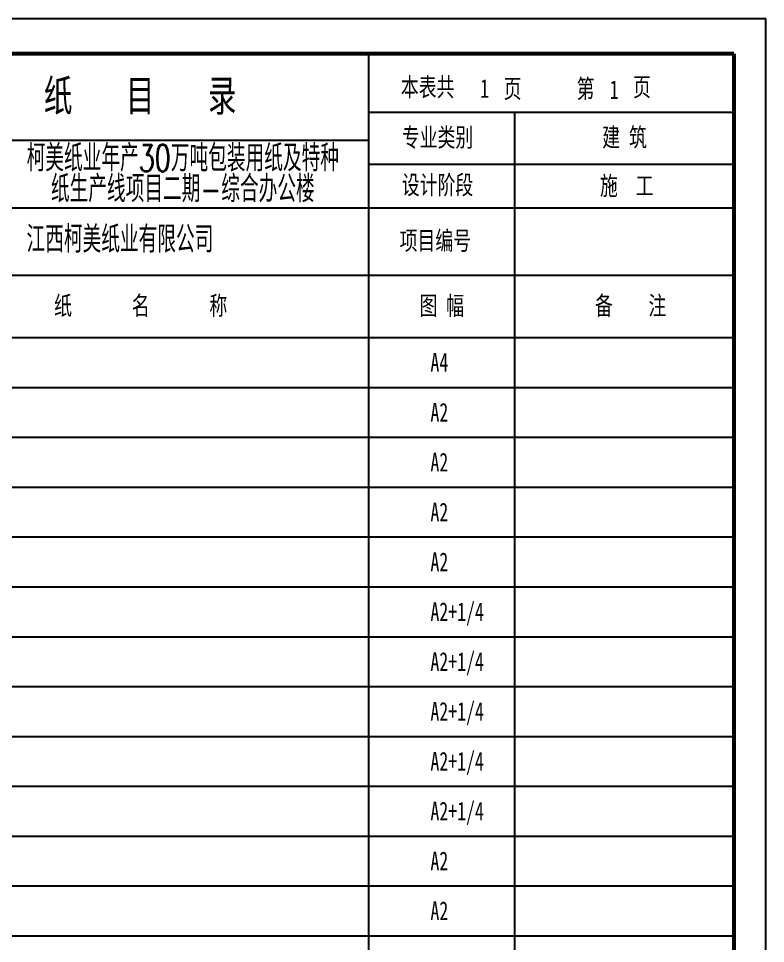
# Model space of a CAD drawing. Extents: x -695846 to 822170, y -413475 to 397179.
# Drawn here: x -526771 to -514780, y 197029 to 211874 of the extents above; entities that cross this region are included whole.
import ezdxf
from ezdxf.enums import TextEntityAlignment as Align

# ---------------------------------------------------------------- set-up
doc = ezdxf.new("R2010")
doc.units = 0
doc.header["$LTSCALE"] = 1000
doc.header["$MEASUREMENT"] = 0
doc.layers.add('TK', color=4, linetype='Continuous')
doc.layers.add('图框', color=2, linetype='Continuous')
doc.styles.add('_HZ129', font='txt.shx', dxfattribs={"width": 0.8, "bigfont": 'hztxt.shx'})
doc.styles.add('HZFS', font='', dxfattribs={"width": 0.72})
doc.styles.add('ST1', font='', dxfattribs={"width": 0.7})
doc.styles.add('tk', font='txt.shx', dxfattribs={"width": 0.7, "bigfont": 'hztxt.shx'})
doc.styles.get('HZFS').set_extended_font_data('STFangsong')
doc.styles.get('ST1').set_extended_font_data('SimSun')

msp = doc.modelspace()

# ---------------------------------------------------------------- linework, layer by layer
at = {"layer": '图框'}
for p, q in [((-521150, 211340, -5024), (-521150, 207753, -5024)), ((-521159, 210371, -5024), (-515322, 210371, -5024)), ((-518802, 184353, -5024), (-518802, 210381, -5024)), ((-529683, 209922, -5024), (-521150, 209922, -5024)), ((-521159, 209536, -5024), (-515322, 209536, -5024)), ((-529683, 208838, -5024), (-515278, 208838, -5024)), ((-535135, 207753, -5024), (-515283, 207753, -5024)), ((-521150, 207763, -5024), (-521150, 184353, -5024)), ((-535200, 206753, -5024), (-515278, 206753, -5024)), ((-535135, 206753, -5024), (-515283, 206753, -5024)), ((-535200, 205953, -5024), (-515283, 205953, -5024)), ((-535200, 205153, -5024), (-515283, 205153, -5024)), ((-535200, 204353, -5024), (-515283, 204353, -5024)), ((-535200, 203553, -5024), (-515283, 203553, -5024)), ((-535200, 202753, -5024), (-515283, 202753, -5024)), ((-535200, 201953, -5024), (-515283, 201953, -5024)), ((-535200, 201153, -5024), (-515283, 201153, -5024)), ((-535200, 200353, -5024), (-515283, 200353, -5024)), ((-535200, 199553, -5024), (-515283, 199553, -5024)), ((-535200, 198753, -5024), (-515283, 198753, -5024)), ((-535200, 197953, -5024), (-515283, 197953, -5024)), ((-535200, 197953, -5024), (-515283, 197953, -5024)), ((-535200, 197953, -5024), (-515283, 197953, -5024)), ((-535200, 197153, -5024), (-515283, 197153, -5024))]:
    msp.add_line(p, q, dxfattribs=at)
msp.add_lwpolyline([(-535780, 211874), (-514780, 211874), (-514780, 182174), (-535780, 182174)], close=True, dxfattribs=at)
at = {"layer": '图框', "const_width": 64.4, "elevation": -5024}
for points in [[(-515283, 211311), (-535200, 211311)], [(-515283, 211311), (-515283, 182546)]]:
    msp.add_lwpolyline(points, dxfattribs=at)

# ---------------------------------------------------------------- texts
at = {"layer": 'TK', "color": 1, "lineweight": -3, "style": 'tk', "width": 0.7}
for s, height, p in [('柯美纸业年产30万吨包装用纸及特种', 428.57, (-524133, 209420)), ('纸生产线项目二期-综合办公楼', 428.57, (-524133, 208926)), ('江西柯美纸业有限公司', 428.6, (-525142, 208116))]:
    msp.add_text(s, height=height, dxfattribs=at).set_placement(p, align=Align.CENTER)
at = {"layer": '图框'}
for s, height, style, width, p in [('纸', 574, '_HZ129', 0.8, (-526364, 210330, -5024)), ('本表共', 300, 'ST1', 0.7, (-520633, 210625, -5024)), ('目', 574, '_HZ129', 0.8, (-525047, 210330, -5024)), ('录', 574, '_HZ129', 0.8, (-523730, 210330, -5024)), ('1', 300, 'HZFS', 0.7, (-519359, 210602, -5024)), ('页', 300, 'ST1', 0.7, (-518982, 210598, -5024)), ('第', 300, 'ST1', 0.7, (-517811, 210598, -5024)), ('1', 300, 'HZFS', 0.7, (-517281, 210582, -5024)), ('页', 300, 'ST1', 0.7, (-516906, 210625, -5024)), ('专业类别', 300, 'ST1', 0.7, (-520617, 209817, -5024)), ('建 筑', 300, 'ST1', 0.7, (-517400, 209818, -5024)), ('设计阶段', 300, 'ST1', 0.7, (-520617, 209054, -5024)), ('施  工', 300, 'ST1', 0.7, (-517437, 209041, -5024)), ('项目编号', 300, 'ST1', 0.7, (-520652, 208160, -5024)), ('纸', 300, 'ST1', 0.7, (-526199, 207117, -5024)), ('名', 300, 'ST1', 0.7, (-524952, 207117, -5024)), ('称', 300, 'ST1', 0.7, (-523706, 207117, -5024)), ('图 幅', 300, 'ST1', 0.7, (-520334, 207116, -5024)), ('备    注', 300, 'ST1', 0.7, (-517517, 207117, -5024)), ('A4', 300, 'HZFS', 0.7, (-520158, 206207, -5024)), ('A2', 300, 'HZFS', 0.7, (-520158, 205404, -5024)), ('A2', 300, 'HZFS', 0.7, (-520158, 204604, -5024)), ('A2', 300, 'HZFS', 0.7, (-520158, 203804, -5024)), ('A2', 300, 'HZFS', 0.7, (-520158, 203004, -5024)), ('A2+1/4', 300, 'HZFS', 0.7, (-520158, 202204, -5024)), ('A2+1/4', 300, 'HZFS', 0.7, (-520158, 201404, -5024)), ('A2+1/4', 300, 'HZFS', 0.7, (-520158, 200604, -5024)), ('A2+1/4', 300, 'HZFS', 0.7, (-520158, 199804, -5024)), ('A2+1/4', 300, 'HZFS', 0.7, (-520158, 199004, -5024)), ('A2', 300, 'HZFS', 0.7, (-520158, 198204, -5024)), ('A2', 300, 'HZFS', 0.7, (-520158, 197404, -5024))]:
    msp.add_text(s, height=height, dxfattribs=dict(at, style=style, width=width)).set_placement(p)

doc.saveas('drawing.dxf')
